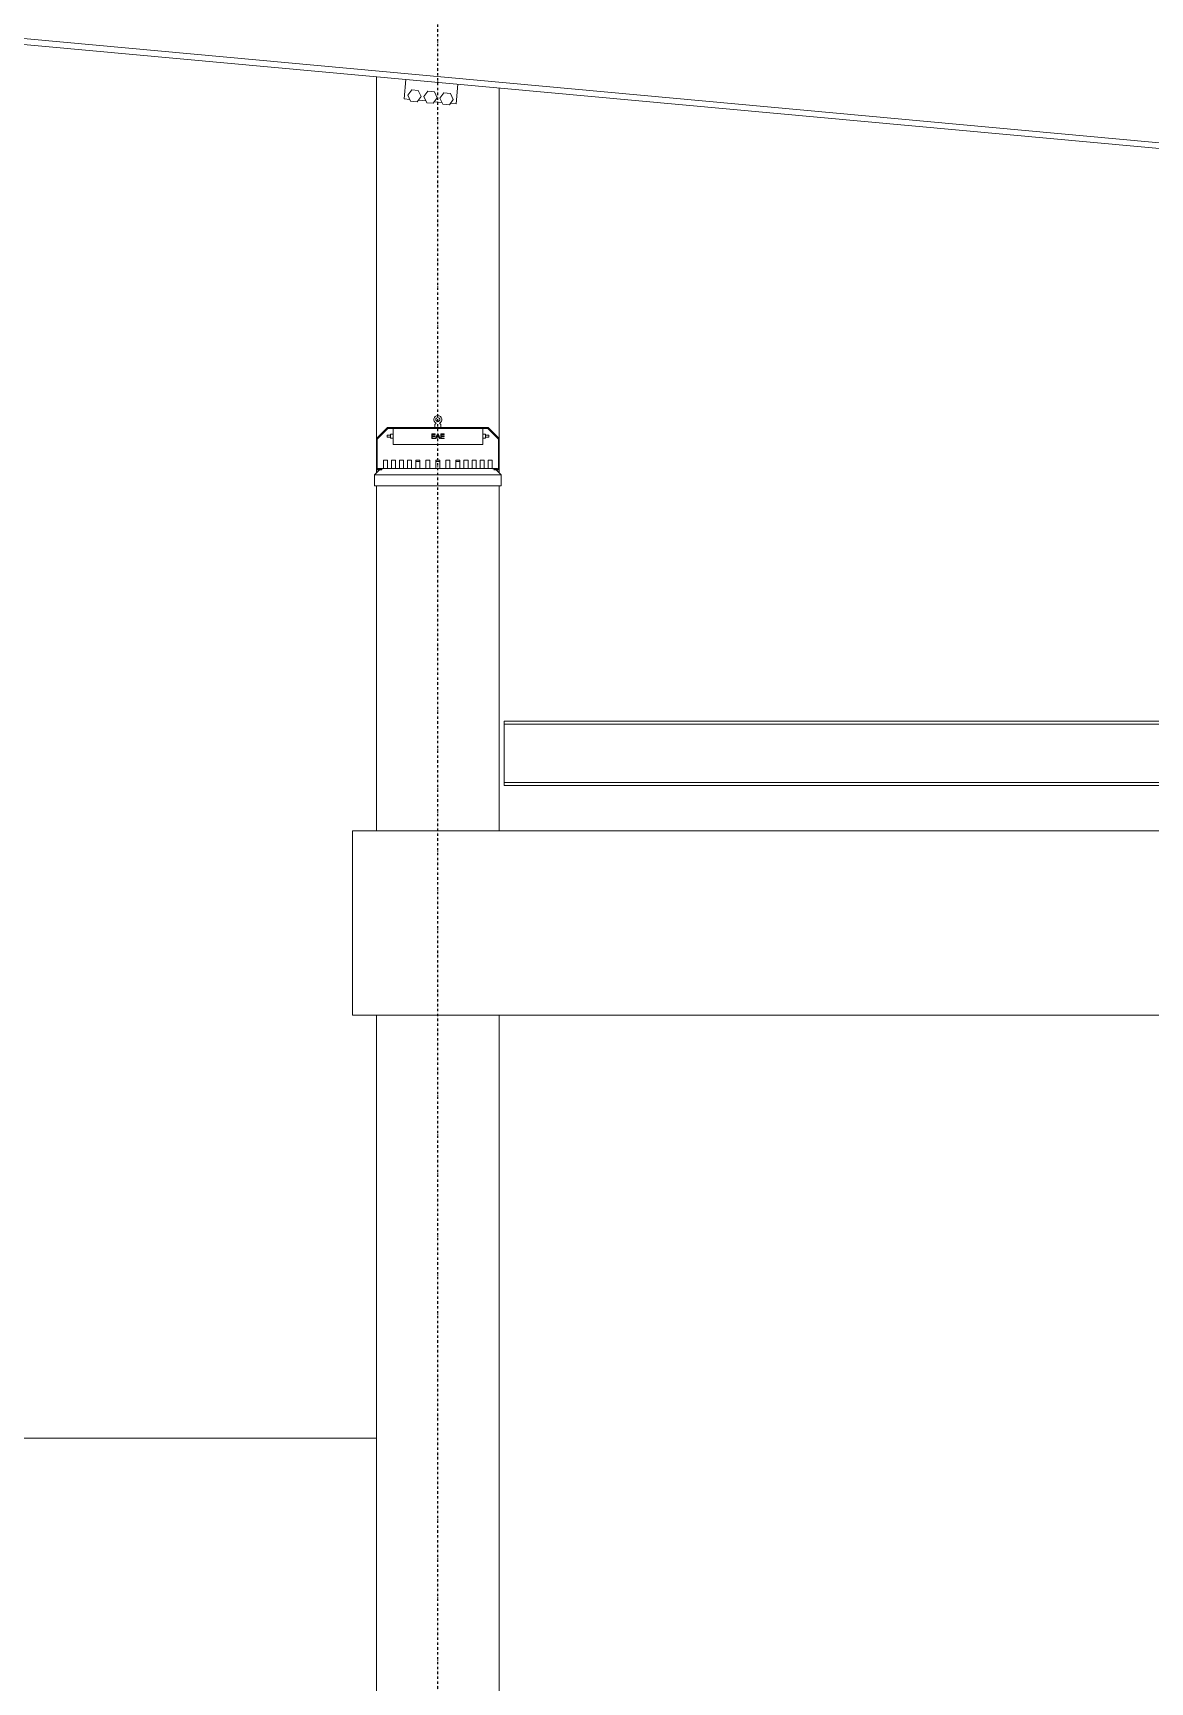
# Model space of a CAD drawing. Header units: millimetres. Extents: x 180139 to 245212, y -4005 to 9345.
# Drawn here: x 191982 to 194758, y 1094 to 5189 of the extents above; entities that cross this region are included whole.
import ezdxf

# ---------------------------------------------------------------- set-up
doc = ezdxf.new("R2010")
doc.units = ezdxf.units.MM
doc.linetypes.add('1_Čerchovaná 6_0mm', pattern=[12, 6, -3, 0, -3])
for name, color, linetype, lineweight in [('A-DOOR', 7, 'Continuous', 9), ('A-WALL', 7, 'Continuous', 9), ('E-LITE-EQPM', 7, 'Continuous', 9), ('S-BEAM', 7, 'Continuous', 9), ('S-COLS', 7, 'Continuous', 9), ('S-FSTN', 7, 'Continuous', 9)]:
    doc.layers.add(name, color=color, linetype=linetype, lineweight=lineweight)
doc.layers.add('S-GRID-1', color=9, linetype='1_Čerchovaná 6_0mm', lineweight=25, true_color=0x808080)

# ---------------------------------------------------------------- blocks, each defined once
blk = doc.blocks.new('M_S profily_ sloup - 374571-A')
at = {"layer": 'S-COLS'}
for p, q in [((192835.7, 4181.6), (192835.7, 5079.8)), ((193140.7, 4181.6), (193140.7, 5051.8)), ((192835.7, 4096.5), (192835.7, 4104.3)), ((193140.7, 4096.5), (193140.7, 4104.3)), ((192835.7, 3207.2), (192835.7, 4064)), ((193140.7, 3207.2), (193140.7, 4064)), ((192835.7, -450), (192835.7, 2750)), ((193140.7, -738), (193140.7, 2750))]:
    blk.add_line(p, q, dxfattribs=at)
blk = doc.blocks.new('IPE - 388013-A')
at = {"layer": 'S-BEAM'}
for p, q in [((199538.2, 4479.9), (190498.2, 5308.8)), ((199538.2, 4465.2), (190498.2, 5294.1))]:
    blk.add_line(p, q, dxfattribs=at)
blk = doc.blocks.new('Dvojitý úhelník _ šikmo - 388174-A')
at = {"layer": 'S-FSTN'}
for p, q in [((192904.4, 5024.8), (192908.9, 5073.1)), ((192923.3, 5047.5), (192913.8, 5034)), ((192939.7, 5046), (192923.3, 5047.5)), ((192946.6, 5031), (192939.7, 5046)), ((192963.2, 5043.8), (192953.7, 5030.4)), ((192979.6, 5042.3), (192963.2, 5043.8)), ((192986.5, 5027.3), (192979.6, 5042.3)), ((193003, 5040.1), (192993.5, 5026.7)), ((193019.4, 5038.6), (193003, 5040.1)), ((193026.3, 5023.7), (193019.4, 5038.6)), ((193038.3, 5061.2), (193033.9, 5012.9)), ((192904.4, 5024.8), (192918.7, 5023.5)), ((192913.8, 5034), (192920.7, 5019.1)), ((192920.7, 5019.1), (192937.1, 5017.5)), ((192937.1, 5017.5), (192946.6, 5031)), ((192940, 5021.6), (192958.5, 5019.9)), ((192953.7, 5030.4), (192960.6, 5015.4)), ((192960.6, 5015.4), (192977, 5013.9)), ((192977, 5013.9), (192986.5, 5027.3)), ((192979.8, 5017.9), (192998.3, 5016.2)), ((192993.5, 5026.7), (193000.4, 5011.7)), ((193000.4, 5011.7), (193016.8, 5010.2)), ((193016.8, 5010.2), (193026.3, 5023.7)), ((193019.6, 5014.2), (193033.9, 5012.9))]:
    blk.add_line(p, q, dxfattribs=at)
blk = doc.blocks.new('IPE - IPE160-460606-A')
at = {"layer": 'S-BEAM'}
for p, q in [((184153.4, 3472.6), (184153.4, 3480)), ((184153.4, 3480), (187876.8, 3480)), ((184153.4, 3463.6), (184153.4, 3472.6)), ((184153.4, 3472.6), (187876.8, 3472.6)), ((184153.4, 3336.4), (184153.4, 3463.6)), ((187876.8, 3480), (187876.8, 3472.6)), ((187876.8, 3472.6), (187876.8, 3463.6)), ((187876.8, 3463.6), (187876.8, 3336.4)), ((184153.4, 3327.4), (184153.4, 3336.4)), ((184153.4, 3320), (184153.4, 3327.4)), ((184153.4, 3327.4), (187876.8, 3327.4)), ((184153.4, 3320), (187876.8, 3320)), ((187876.8, 3336.4), (187876.8, 3327.4)), ((187876.8, 3327.4), (187876.8, 3320))]:
    blk.add_line(p, q, dxfattribs=at)
blk = doc.blocks.new('M_Vrata_ výsuvná_ sekční - 3000X4000 MM-499574-A')
at = {"layer": 'A-DOOR'}
for p, q in [((197182.4, 3207.2), (192776, 3207.2)), ((192776, 3207.2), (192776, 2750)), ((197182.4, 2750), (197182.4, 3207.2)), ((192776, 2750), (197182.4, 2750))]:
    blk.add_line(p, q, dxfattribs=at)
blk = doc.blocks.new('LENS_ARENA_60__120_W_4000K - Standart-V7-A')
at = {"layer": 'E-LITE-EQPM'}
for p, q in [((192984, 4219.7), (192980.5, 4216.2)), ((192995.9, 4216.2), (192992.3, 4219.7)), ((192863.1, 4209), (192835.7, 4181.6)), ((192835.7, 4181.6), (192835.7, 4104.3)), ((192837.6, 4179.9), (192864.2, 4206.5)), ((192837.6, 4106.6), (192837.6, 4179.9)), ((192870.3, 4190.3), (192862.3, 4190.3)), ((192862.3, 4185.2), (192862.3, 4190.3)), ((192862.3, 4185.2), (192870.3, 4185.2)), ((192988.2, 4209), (192863.1, 4209)), ((192864.2, 4206.5), (192988.2, 4206.5)), ((192877.3, 4192.7), (192870.3, 4192.7)), ((192870.3, 4182.7), (192870.3, 4192.7)), ((192870.3, 4182.7), (192877.3, 4182.7)), ((192988.5, 4206.5), (192877.3, 4206.5)), ((192877.3, 4206.5), (192877.3, 4166.5)), ((192981.7, 4193.4), (192973, 4193.4)), ((192973, 4193.4), (192973, 4181.4)), ((192973, 4181.4), (192981.9, 4181.4)), ((192974.5, 4188.3), (192974.5, 4191.9)), ((192974.5, 4191.9), (192981.7, 4191.9)), ((192974.5, 4191.9), (192974.5, 4188.3)), ((192981.3, 4188.3), (192974.5, 4188.3)), ((192974.5, 4182.9), (192974.5, 4186.8)), ((192974.5, 4186.8), (192981.3, 4186.8)), ((192981.9, 4182.9), (192974.5, 4182.9)), ((192980.5, 4216.2), (192980.5, 4209)), ((192981.3, 4186.8), (192981.3, 4188.3)), ((192981.7, 4191.9), (192981.7, 4193.4)), ((192981.9, 4181.4), (192981.9, 4182.9)), ((192987.6, 4193.4), (192982.8, 4181.4)), ((192982.8, 4181.4), (192984.3, 4181.4)), ((192984.3, 4181.4), (192985.7, 4185.1)), ((192985.7, 4185.1), (192990.7, 4185.1)), ((192986.3, 4186.7), (192987.5, 4189.9)), ((192987.5, 4189.9), (192986.3, 4186.7)), ((192990.1, 4186.7), (192986.3, 4186.7)), ((192987.5, 4189.9), (192988.2, 4191.9)), ((192988.2, 4191.9), (192987.5, 4189.9)), ((192988.8, 4193.4), (192987.6, 4193.4)), ((192987.6, 4193.4), (192988.8, 4193.4)), ((193113.3, 4209), (192988.2, 4209)), ((192988.2, 4206.5), (193112.2, 4206.5)), ((192988.2, 4191.9), (192989, 4189.6)), ((192989, 4189.6), (192988.2, 4191.9)), ((193099.8, 4206.5), (192988.5, 4206.5)), ((192993.7, 4181.4), (192988.8, 4193.4)), ((192989, 4189.6), (192990.1, 4186.7)), ((192990.1, 4186.7), (192989, 4189.6)), ((192990.7, 4185.1), (192992.1, 4181.4)), ((192992.1, 4181.4), (192993.7, 4181.4)), ((193003.9, 4193.4), (192995.3, 4193.4)), ((192995.3, 4193.4), (192995.3, 4181.4)), ((192995.3, 4181.4), (193004.1, 4181.4)), ((192995.9, 4209), (192995.9, 4216.2)), ((192996.8, 4188.3), (192996.8, 4191.9)), ((192996.8, 4191.9), (193003.9, 4191.9)), ((192996.8, 4191.9), (192996.8, 4188.3)), ((193003.6, 4188.3), (192996.8, 4188.3)), ((192996.8, 4182.9), (192996.8, 4186.8)), ((192996.8, 4186.8), (193003.6, 4186.8)), ((193004.1, 4182.9), (192996.8, 4182.9)), ((193003.6, 4186.8), (193003.6, 4188.3)), ((193003.9, 4191.9), (193003.9, 4193.4)), ((193004.1, 4181.4), (193004.1, 4182.9)), ((193099.8, 4166.5), (193099.8, 4206.5)), ((193106.8, 4192.7), (193099.8, 4192.7)), ((193099.8, 4182.7), (193106.8, 4182.7)), ((193106.8, 4192.7), (193106.8, 4182.7)), ((193114.8, 4190.3), (193106.8, 4190.3)), ((193106.8, 4185.2), (193114.8, 4185.2)), ((193112.2, 4206.5), (193138.7, 4179.9)), ((193140.7, 4181.6), (193113.3, 4209)), ((193114.8, 4190.3), (193114.8, 4185.2)), ((193138.7, 4179.9), (193138.7, 4106.6)), ((193140.7, 4104.3), (193140.7, 4181.6)), ((192877.3, 4166.5), (192988.5, 4166.5)), ((192988.5, 4166.5), (193099.8, 4166.5)), ((192846.5, 4107.3), (192830.7, 4091.5)), ((192835.7, 4104.3), (192848.8, 4104.3)), ((192851.4, 4106.6), (192837.6, 4106.6)), ((192845.8, 4107.3), (192839.5, 4107.3)), ((192845.8, 4107.3), (192839.5, 4107.3)), ((192845.8, 4107.3), (192839.5, 4107.3)), ((192847, 4107.3), (192839.5, 4107.3)), ((192849.5, 4107.3), (192839.5, 4107.3)), ((192849.5, 4107.3), (192839.5, 4107.3)), ((192846.5, 4107.3), (192852.3, 4107.3)), ((192863.2, 4128.3), (192853.2, 4128.3)), ((192853.2, 4128.3), (192853.2, 4125.2)), ((192853.2, 4128.3), (192853.2, 4127.8)), ((192853.2, 4107.1), (192853.2, 4125.2)), ((192863.2, 4107.1), (192853.2, 4107.1)), ((192862, 4107.3), (192872.6, 4107.3)), ((192863.2, 4127.8), (192863.2, 4128.3)), ((192863.2, 4125.2), (192863.2, 4128.3)), ((192863.2, 4125.2), (192863.2, 4107.1)), ((192883.2, 4128.3), (192873.2, 4128.3)), ((192873.2, 4128.3), (192873.2, 4125.2)), ((192873.2, 4128.3), (192873.2, 4127.8)), ((192873.2, 4107.1), (192873.2, 4125.2)), ((192874.7, 4107.1), (192873.2, 4107.1)), ((192874.2, 4107.3), (192892.9, 4107.3)), ((192883.2, 4127.8), (192883.2, 4128.3)), ((192883.2, 4125.2), (192883.2, 4128.3)), ((192883.2, 4125.2), (192883.2, 4107.3)), ((192903.2, 4128.3), (192893.2, 4128.3)), ((192893.2, 4128.3), (192893.2, 4125.2)), ((192893.2, 4128.3), (192893.2, 4127.8)), ((192893.2, 4107.1), (192893.2, 4125.2)), ((192894, 4107.3), (192912.4, 4107.3)), ((192903.2, 4127.8), (192903.2, 4128.3)), ((192903.2, 4125.2), (192903.2, 4128.3)), ((192903.2, 4125.2), (192903.2, 4107.3)), ((192913.2, 4128.3), (192913.2, 4121.8)), ((192913.2, 4128.3), (192923.2, 4128.3)), ((192913.2, 4107.1), (192913.2, 4121.8)), ((192915.5, 4107.1), (192913.2, 4107.1)), ((192915, 4107.3), (192933, 4107.3)), ((192923.2, 4121.8), (192923.2, 4128.3)), ((192923.2, 4121.8), (192923.2, 4107.3)), ((192943.2, 4128.3), (192933.2, 4128.3)), ((192933.2, 4128.3), (192933.2, 4124.4)), ((192943.2, 4128.3), (192933.2, 4128.3)), ((192933.2, 4107.1), (192933.2, 4124.4)), ((192943.2, 4124.4), (192933.2, 4124.4)), ((192936.1, 4107.1), (192933.2, 4107.1)), ((192936.2, 4107.3), (192957.9, 4107.3)), ((192943.2, 4124.4), (192943.2, 4128.3)), ((192943.2, 4124.4), (192943.2, 4107.3)), ((192958.2, 4128.3), (192958.2, 4123.5)), ((192968.2, 4128.3), (192958.2, 4128.3)), ((192958.2, 4107.1), (192958.2, 4123.5)), ((192962.9, 4107.1), (192958.2, 4107.1)), ((192963.1, 4107.3), (192983.2, 4107.3)), ((192968.2, 4123.5), (192968.2, 4128.3)), ((192968.2, 4123.5), (192968.2, 4107.2)), ((192993.2, 4128.3), (192983.2, 4128.3)), ((192983.2, 4128.3), (192983.2, 4124.3)), ((192983.2, 4128.3), (192983.2, 4127.6)), ((192983.2, 4107.1), (192983.2, 4124.3)), ((192993.2, 4124.3), (192983.2, 4124.3)), ((192993.2, 4107.1), (192983.2, 4107.1)), ((192993.2, 4127.6), (192993.2, 4128.3)), ((192993.2, 4124.3), (192993.2, 4128.3)), ((192993.2, 4124.3), (192993.2, 4107.1)), ((192993.2, 4107.3), (193013.3, 4107.3)), ((193008.2, 4128.3), (193008.2, 4123.5)), ((193018.2, 4128.3), (193008.2, 4128.3)), ((193008.2, 4107.2), (193008.2, 4123.5)), ((193018.2, 4107.1), (193013.5, 4107.1)), ((193018.2, 4123.5), (193018.2, 4128.3)), ((193018.2, 4123.5), (193018.2, 4107.1)), ((193018.5, 4107.3), (193040.1, 4107.3)), ((193043.2, 4128.3), (193033.2, 4128.3)), ((193033.2, 4128.3), (193033.2, 4124.4)), ((193043.2, 4128.3), (193033.2, 4128.3)), ((193033.2, 4107.3), (193033.2, 4124.4)), ((193043.2, 4124.4), (193033.2, 4124.4)), ((193043.2, 4107.1), (193040.2, 4107.1)), ((193043.2, 4124.4), (193043.2, 4128.3)), ((193043.2, 4124.4), (193043.2, 4107.1)), ((193043.4, 4107.3), (193061.4, 4107.3)), ((193053.2, 4128.3), (193053.2, 4121.8)), ((193053.2, 4128.3), (193063.2, 4128.3)), ((193053.2, 4107.3), (193053.2, 4121.8)), ((193063.2, 4107.1), (193060.9, 4107.1)), ((193063.2, 4121.8), (193063.2, 4128.3)), ((193063.2, 4121.8), (193063.2, 4107.1)), ((193064, 4107.3), (193082.3, 4107.3)), ((193083.2, 4128.3), (193073.2, 4128.3)), ((193073.2, 4128.3), (193073.2, 4125.2)), ((193073.2, 4128.3), (193073.2, 4127.8)), ((193073.2, 4107.3), (193073.2, 4125.2)), ((193083.2, 4127.8), (193083.2, 4128.3)), ((193083.2, 4125.2), (193083.2, 4128.3)), ((193083.2, 4125.2), (193083.2, 4107.1)), ((193083.5, 4107.3), (193102.2, 4107.3)), ((193103.2, 4128.3), (193093.2, 4128.3)), ((193093.2, 4128.3), (193093.2, 4125.2)), ((193093.2, 4128.3), (193093.2, 4127.8)), ((193093.2, 4107.3), (193093.2, 4125.2)), ((193103.2, 4107.1), (193101.6, 4107.1)), ((193103.2, 4127.8), (193103.2, 4128.3)), ((193103.2, 4125.2), (193103.2, 4128.3)), ((193103.2, 4125.2), (193103.2, 4107.1)), ((193103.8, 4107.3), (193114.4, 4107.3)), ((193123.2, 4128.3), (193113.2, 4128.3)), ((193113.2, 4128.3), (193113.2, 4125.2)), ((193113.2, 4128.3), (193113.2, 4127.8)), ((193113.2, 4107.1), (193113.2, 4125.2)), ((193123.2, 4107.1), (193113.2, 4107.1)), ((193123.2, 4127.8), (193123.2, 4128.3)), ((193123.2, 4125.2), (193123.2, 4128.3)), ((193123.2, 4125.2), (193123.2, 4107.1)), ((193124.1, 4107.3), (193129.9, 4107.3)), ((193138.7, 4106.6), (193124.9, 4106.6)), ((193136.8, 4107.3), (193126.8, 4107.3)), ((193136.8, 4107.3), (193126.8, 4107.3)), ((193127.6, 4104.3), (193140.7, 4104.3)), ((193136.8, 4107.3), (193129.3, 4107.3)), ((193145.7, 4091.5), (193129.9, 4107.3)), ((193136.8, 4107.3), (193130.5, 4107.3)), ((193136.8, 4107.3), (193130.5, 4107.3)), ((193136.8, 4107.3), (193130.5, 4107.3)), ((192830.7, 4091.5), (192830.7, 4064)), ((193145.7, 4091.5), (192830.7, 4091.5)), ((193145.7, 4064), (192830.7, 4064)), ((193145.7, 4064), (193145.7, 4091.5))]:
    blk.add_line(p, q, dxfattribs=at)
for radius, start, end in [(10, 294.4628, 245.5372), (5, 90, 270), (5, 270, 90)]:
    blk.add_arc((192988.2, 4228.8), radius, start, end, dxfattribs=at)
blk = doc.blocks.new('LENS_ARENA_60__120_W_4000K - Standart-V10-A')
at = {"layer": 'E-LITE-EQPM'}
for p, q in [((196845.8, 4107.3), (196839.5, 4107.3)), ((196845.8, 4107.3), (196839.5, 4107.3)), ((196845.8, 4107.3), (196839.5, 4107.3)), ((196845.8, 4107.3), (196839.5, 4107.3)), ((196845.8, 4107.3), (196839.5, 4107.3)), ((196845.8, 4107.3), (196839.5, 4107.3)), ((196863.2, 4128.3), (196853.2, 4128.3)), ((196853.2, 4128.3), (196853.2, 4127.8)), ((196853.2, 4128.3), (196853.2, 4127.8)), ((196863.2, 4127.8), (196863.2, 4128.3)), ((196863.2, 4127.8), (196863.2, 4128.3)), ((196883.2, 4128.3), (196873.2, 4128.3)), ((196873.2, 4128.3), (196873.2, 4127.8)), ((196873.2, 4128.3), (196873.2, 4127.8)), ((196883.2, 4127.8), (196883.2, 4128.3)), ((196883.2, 4127.8), (196883.2, 4128.3)), ((196903.2, 4128.3), (196893.2, 4128.3)), ((196893.2, 4128.3), (196893.2, 4127.8)), ((196893.2, 4128.3), (196893.2, 4127.8)), ((196903.2, 4127.8), (196903.2, 4128.3)), ((196903.2, 4127.8), (196903.2, 4128.3)), ((196943.2, 4128.3), (196933.2, 4128.3)), ((196933.2, 4128.3), (196933.2, 4127.9)), ((196943.2, 4128.3), (196933.2, 4128.3)), ((196943.2, 4127.9), (196943.2, 4128.3)), ((196993.2, 4128.3), (196983.2, 4128.3)), ((196983.2, 4128.3), (196983.2, 4127.6)), ((196983.2, 4128.3), (196983.2, 4127.6)), ((196993.2, 4127.6), (196993.2, 4128.3)), ((196993.2, 4127.6), (196993.2, 4128.3)), ((197043.2, 4128.3), (197033.2, 4128.3)), ((197033.2, 4128.3), (197033.2, 4127.9)), ((197043.2, 4128.3), (197033.2, 4128.3)), ((197043.2, 4127.9), (197043.2, 4128.3)), ((197083.2, 4128.3), (197073.2, 4128.3)), ((197073.2, 4128.3), (197073.2, 4127.8)), ((197073.2, 4128.3), (197073.2, 4127.8)), ((197083.2, 4127.8), (197083.2, 4128.3)), ((197083.2, 4127.8), (197083.2, 4128.3)), ((197103.2, 4128.3), (197093.2, 4128.3)), ((197093.2, 4128.3), (197093.2, 4127.8)), ((197093.2, 4128.3), (197093.2, 4127.8)), ((197103.2, 4127.8), (197103.2, 4128.3)), ((197103.2, 4127.8), (197103.2, 4128.3)), ((197123.2, 4128.3), (197113.2, 4128.3)), ((197113.2, 4128.3), (197113.2, 4127.8)), ((197113.2, 4128.3), (197113.2, 4127.8)), ((197123.2, 4127.8), (197123.2, 4128.3)), ((197123.2, 4127.8), (197123.2, 4128.3)), ((197136.8, 4107.3), (197130.5, 4107.3)), ((197136.8, 4107.3), (197130.5, 4107.3)), ((197136.8, 4107.3), (197130.5, 4107.3)), ((197136.8, 4107.3), (197130.5, 4107.3)), ((197136.8, 4107.3), (197130.5, 4107.3)), ((197136.8, 4107.3), (197130.5, 4107.3))]:
    blk.add_line(p, q, dxfattribs=at)

msp = doc.modelspace()

# ---------------------------------------------------------------- linework, layer by layer
at = {"layer": 'A-WALL'}
msp.add_line((188140.7, 1700), (192835.7, 1700), dxfattribs=at)
at = {"layer": 'S-GRID-1'}
msp.add_line((192988.2, -3000), (192988.2, 8144.9), dxfattribs=at)

# ---------------------------------------------------------------- block references
at = {"layer": 'A-DOOR'}
msp.add_blockref('M_Vrata_ výsuvná_ sekční - 3000X4000 MM-499574-A', (0, 0), dxfattribs=at)
at = {"layer": 'E-LITE-EQPM'}
for name, p in [('LENS_ARENA_60__120_W_4000K - Standart-V7-A', (0, 0)), ('LENS_ARENA_60__120_W_4000K - Standart-V10-A', (-4000, 0)), ('LENS_ARENA_60__120_W_4000K - Standart-V10-A', (-4000, 0)), ('LENS_ARENA_60__120_W_4000K - Standart-V10-A', (-4000, 0))]:
    msp.add_blockref(name, p, dxfattribs=at)
at = {"layer": 'S-BEAM'}
for name, p in [('IPE - 388013-A', (0, 0)), ('IPE - IPE160-460606-A', (9000, 0))]:
    msp.add_blockref(name, p, dxfattribs=at)
at = {"layer": 'S-COLS'}
msp.add_blockref('M_S profily_ sloup - 374571-A', (0, 0), dxfattribs=at)
at = {"layer": 'S-FSTN'}
msp.add_blockref('Dvojitý úhelník _ šikmo - 388174-A', (0, 0), dxfattribs=at)

doc.saveas('drawing.dxf')
